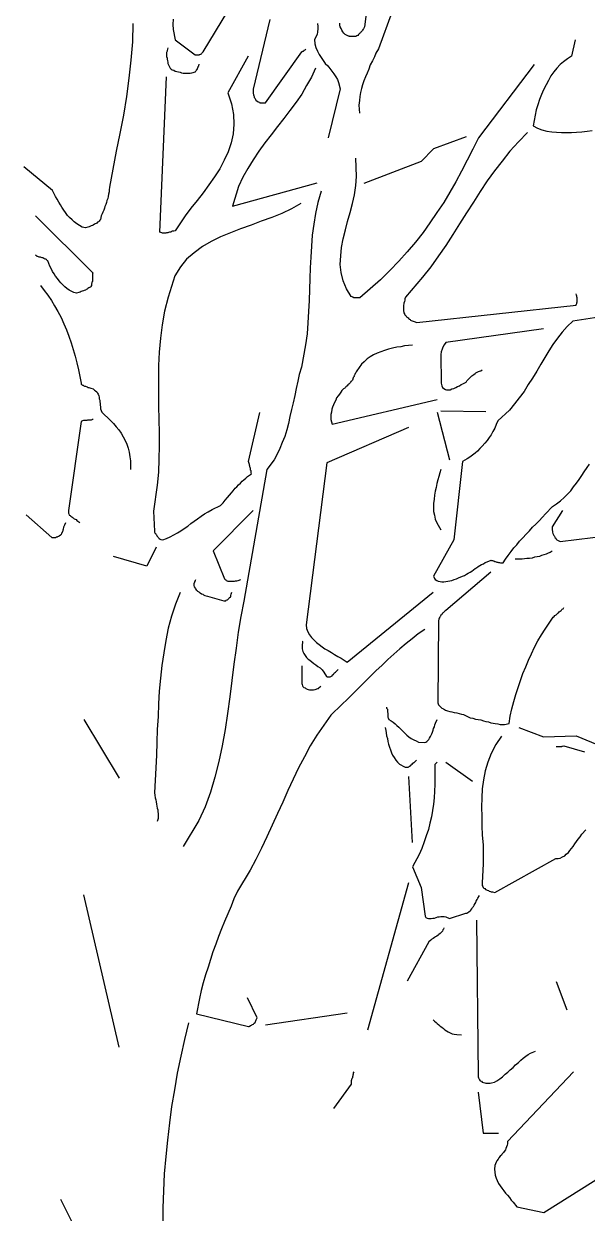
# Model space of a CAD drawing. Header units: metres. Extents: x -3.29 to 3.48, y 0 to 9.4.
# Drawn here: x -0.019 to 1.393, y 3.662 to 6.646 of the extents above; entities that cross this region are included whole.
import ezdxf

# ---------------------------------------------------------------- set-up
doc = ezdxf.new("R2010")
doc.units = ezdxf.units.M
doc.header["$LTSCALE"] = 0.2

msp = doc.modelspace()

# ---------------------------------------------------------------- linework, layer by layer
for p, q in [((0.1316, 4.9006), (0.2198, 4.7538)), ((0.2198, 4.0788), (0.1316, 4.4605)), ((0.0731, 3.6975), (0.1023, 3.6388))]:
    msp.add_line(p, q)
at = {"flags": 128}
for points in [[(0.8832, 7.0179), (0.8354, 6.6384), (0.8344, 6.6364), (0.8334, 6.6353), (0.8324, 6.6333), (0.8314, 6.6323), (0.8303, 6.6303), (0.8293, 6.6282), (0.8283, 6.6272), (0.8263, 6.6252), (0.8253, 6.6231), (0.8232, 6.6221), (0.8212, 6.6201), (0.8202, 6.6191), (0.8181, 6.617), (0.8161, 6.616), (0.813, 6.614), (0.811, 6.614), (0.81, 6.614), (0.809, 6.614), (0.8069, 6.614), (0.8059, 6.614), (0.8049, 6.614), (0.8029, 6.614), (0.8019, 6.614), (0.8008, 6.614), (0.7988, 6.614), (0.7978, 6.614), (0.7968, 6.615), (0.7947, 6.615), (0.7937, 6.616), (0.7917, 6.617), (0.7866, 6.6191), (0.7835, 6.6221), (0.7805, 6.6262), (0.7785, 6.6303), (0.7764, 6.6343), (0.7744, 6.6384), (0.7734, 6.6425), (0.7734, 6.6476)], [(0.3552, 6.6577), (0.3542, 6.6445), (0.3552, 6.6313), (0.3603, 6.6058), (0.4101, 6.5682), (0.4112, 6.5682), (0.4122, 6.5682), (0.4132, 6.5682), (0.4152, 6.5682), (0.4163, 6.5682), (0.4173, 6.5682), (0.4193, 6.5682), (0.4203, 6.5682), (0.4213, 6.5692), (0.4224, 6.5692), (0.4244, 6.5702), (0.4254, 6.5702), (0.4264, 6.5712), (0.4274, 6.5723), (0.4305, 6.5753), (0.4926, 6.6781)], [(0.5974, 6.6567), (0.5556, 6.4817), (0.5556, 6.4797), (0.5556, 6.4776), (0.5556, 6.4756), (0.5556, 6.4736), (0.5556, 6.4715), (0.5567, 6.4695), (0.5567, 6.4675), (0.5577, 6.4654), (0.5587, 6.4634), (0.5587, 6.4614), (0.5597, 6.4593), (0.5607, 6.4583), (0.5617, 6.4563), (0.5628, 6.4542), (0.5658, 6.4522), (0.5668, 6.4512), (0.5678, 6.4502), (0.5689, 6.4502), (0.5709, 6.4492), (0.5719, 6.4492), (0.5729, 6.4481), (0.575, 6.4481), (0.576, 6.4481), (0.577, 6.4481), (0.579, 6.4481), (0.5801, 6.4481), (0.5811, 6.4481), (0.5831, 6.4481), (0.5841, 6.4481), (0.5872, 6.4481), (0.6777, 6.5753), (0.6787, 6.5763), (0.6798, 6.5763), (0.6808, 6.5774), (0.6818, 6.5774), (0.6828, 6.5784), (0.6828, 6.5794), (0.6838, 6.5794), (0.6849, 6.5804), (0.6859, 6.5804), (0.6869, 6.5814), (0.6879, 6.5824)], [(0.9046, 6.6771), (0.87, 6.5835), (0.8639, 6.5723), (0.8598, 6.5631), (0.8548, 6.5529), (0.8497, 6.5428), (0.8456, 6.5326), (0.8415, 6.5224), (0.8375, 6.5133), (0.8334, 6.5031), (0.8303, 6.4929), (0.8273, 6.4838), (0.8253, 6.4736), (0.8232, 6.4634), (0.8222, 6.4532), (0.8212, 6.442), (0.8222, 6.4217)], [(0.2545, 6.6465), (0.2535, 6.6008), (0.2494, 6.555), (0.2443, 6.5092), (0.2382, 6.4634), (0.2311, 6.4166), (0.2219, 6.3708), (0.2128, 6.3261), (0.1955, 6.2365), (0.1945, 6.2294), (0.1945, 6.2243), (0.1934, 6.2182), (0.1924, 6.2131), (0.1914, 6.208), (0.1894, 6.2029), (0.1884, 6.1979), (0.1863, 6.1928), (0.1843, 6.1877), (0.1833, 6.1836), (0.1812, 6.1785), (0.1792, 6.1734), (0.1772, 6.1694), (0.1751, 6.1643), (0.1731, 6.1551), (0.1711, 6.1531), (0.17, 6.1511), (0.168, 6.149), (0.166, 6.148), (0.1639, 6.146), (0.1619, 6.145), (0.1599, 6.1439), (0.1578, 6.1429), (0.1548, 6.1409), (0.1527, 6.1399), (0.1497, 6.1388), (0.1466, 6.1378), (0.1446, 6.1368), (0.1415, 6.1358), (0.1354, 6.1338), (0.1273, 6.1358), (0.1202, 6.1399), (0.1141, 6.1439), (0.107, 6.149), (0.1019, 6.1541), (0.0958, 6.1602), (0.0907, 6.1653), (0.0856, 6.1724), (0.0815, 6.1785), (0.0764, 6.1856), (0.0724, 6.1918), (0.0683, 6.1989), (0.0642, 6.206), (0.0602, 6.2131), (0.053, 6.2274), (-0.0192, 6.2874)], [(0.7174, 6.6465), (0.7184, 6.6394), (0.7184, 6.6333), (0.7174, 6.6262), (0.7164, 6.6191), (0.7093, 6.6069), (0.7103, 6.5957), (0.7133, 6.5865), (0.7174, 6.5774), (0.7215, 6.5692), (0.7266, 6.5611), (0.7317, 6.554), (0.7367, 6.5468), (0.7428, 6.5407), (0.7479, 6.5336), (0.753, 6.5275), (0.7581, 6.5204), (0.7632, 6.5133), (0.7673, 6.5061), (0.7703, 6.499), (0.7744, 6.4827), (0.7439, 6.3596)], [(1.3635, 6.6058), (1.3543, 6.5651), (1.3441, 6.558), (1.334, 6.5509), (1.3258, 6.5438), (1.3177, 6.5346), (1.3095, 6.5255), (1.3024, 6.5153), (1.2963, 6.5041), (1.2902, 6.4929), (1.2841, 6.4807), (1.279, 6.4685), (1.2739, 6.4563), (1.2699, 6.4431), (1.2658, 6.4298), (1.2627, 6.4166), (1.2577, 6.3901), (1.2689, 6.384), (1.28, 6.38), (1.2923, 6.3769), (1.3045, 6.3749), (1.3167, 6.3739), (1.3289, 6.3729), (1.3411, 6.3729), (1.3543, 6.3729), (1.3665, 6.3739), (1.3797, 6.3749), (1.393, 6.3769), (1.4062, 6.3779)], [(0.5434, 6.5651), (0.4926, 6.4726), (0.5017, 6.4451), (0.5068, 6.4186), (0.5078, 6.3942), (0.5058, 6.3698), (0.5007, 6.3474), (0.4936, 6.325), (0.4834, 6.3037), (0.4722, 6.2823), (0.459, 6.262), (0.4447, 6.2416), (0.4305, 6.2223), (0.4152, 6.2029), (0.4, 6.1836), (0.3857, 6.1643), (0.3603, 6.1266), (0.3572, 6.1256), (0.3552, 6.1256), (0.3532, 6.1256), (0.3511, 6.1246), (0.3491, 6.1236), (0.3461, 6.1236), (0.344, 6.1226), (0.342, 6.1215), (0.3389, 6.1215), (0.3369, 6.1205), (0.3338, 6.1205), (0.3318, 6.1205), (0.3288, 6.1205), (0.3267, 6.1215), (0.3216, 6.1236), (0.3389, 6.5133)], [(0.342, 6.5855), (0.341, 6.5824), (0.3399, 6.5794), (0.3399, 6.5774), (0.3389, 6.5743), (0.3389, 6.5702), (0.3389, 6.5672), (0.3389, 6.5641), (0.3399, 6.5601), (0.3399, 6.557), (0.341, 6.5529), (0.342, 6.5499), (0.342, 6.5468), (0.344, 6.5428), (0.345, 6.5397), (0.3481, 6.5346), (0.3501, 6.5326), (0.3532, 6.5306), (0.3572, 6.5295), (0.3603, 6.5275), (0.3644, 6.5265), (0.3684, 6.5255), (0.3725, 6.5244), (0.3766, 6.5234), (0.3806, 6.5224), (0.3847, 6.5224), (0.3898, 6.5224), (0.3939, 6.5224), (0.3979, 6.5224), (0.402, 6.5234), (0.4112, 6.5255), (0.4112, 6.5265), (0.4122, 6.5275), (0.4132, 6.5285), (0.4142, 6.5295), (0.4142, 6.5306), (0.4152, 6.5316), (0.4163, 6.5336), (0.4163, 6.5346), (0.4173, 6.5356), (0.4183, 6.5377), (0.4183, 6.5387), (0.4193, 6.5407), (0.4203, 6.5448)], [(1.2607, 6.5438), (1.1213, 6.3596), (1.1071, 6.3311), (1.0928, 6.3037), (1.0786, 6.2762), (1.0643, 6.2497), (1.0491, 6.2233), (1.0338, 6.1979), (1.0165, 6.1724), (0.9992, 6.147), (0.9819, 6.1226), (0.9626, 6.0981), (0.9423, 6.0737), (0.9209, 6.0503), (0.8985, 6.0269), (0.8751, 6.0035), (0.8232, 5.9588), (0.8212, 5.9588), (0.8202, 5.9588), (0.8192, 5.9588), (0.8171, 5.9588), (0.8161, 5.9588), (0.8151, 5.9588), (0.813, 5.9588), (0.812, 5.9588), (0.811, 5.9588), (0.809, 5.9588), (0.808, 5.9588), (0.8069, 5.9598), (0.8049, 5.9598), (0.8039, 5.9608), (0.8019, 5.9618), (0.7896, 5.9811), (0.7815, 6.0015), (0.7764, 6.0218), (0.7744, 6.0422), (0.7754, 6.0636), (0.7774, 6.0849), (0.7815, 6.1063), (0.7876, 6.1287), (0.7927, 6.15), (0.7988, 6.1724), (0.8049, 6.1948), (0.81, 6.2172), (0.813, 6.2406), (0.8151, 6.263), (0.813, 6.3088)], [(0.7123, 6.5346), (0.7021, 6.5122), (0.6899, 6.4909), (0.6777, 6.4695), (0.6635, 6.4492), (0.6482, 6.4288), (0.633, 6.4085), (0.6167, 6.3881), (0.6014, 6.3678), (0.5851, 6.3474), (0.5699, 6.3261), (0.5556, 6.3047), (0.5424, 6.2833), (0.5302, 6.2609), (0.519, 6.2375), (0.5038, 6.1887), (0.7164, 6.2467)], [(1.0898, 6.3627), (1.0084, 6.3322), (0.9769, 6.3006), (0.8334, 6.2457)], [(1.2434, 6.3729), (1.221, 6.3495), (1.1997, 6.3261), (1.1803, 6.3016), (1.161, 6.2772), (1.1427, 6.2518), (1.1254, 6.2253), (1.1081, 6.1989), (1.0908, 6.1714), (1.0735, 6.1439), (1.0562, 6.1175), (1.0389, 6.09), (1.0206, 6.0636), (1.0013, 6.0361), (0.9809, 6.0107), (0.9382, 5.9598), (0.9362, 5.9557), (0.9362, 5.9527), (0.9351, 5.9496), (0.9341, 5.9455), (0.9341, 5.9435), (0.9331, 5.9404), (0.9331, 5.9374), (0.9331, 5.9354), (0.9331, 5.9323), (0.9331, 5.9303), (0.9331, 5.9272), (0.9331, 5.9252), (0.9341, 5.9232), (0.9341, 5.9211), (0.9362, 5.917), (0.9372, 5.915), (0.9392, 5.913), (0.9402, 5.912), (0.9412, 5.9099), (0.9433, 5.9089), (0.9443, 5.9079), (0.9463, 5.9059), (0.9473, 5.9048), (0.9494, 5.9038), (0.9504, 5.9028), (0.9524, 5.9018), (0.9545, 5.9008), (0.9575, 5.8998), (0.9596, 5.8987), (0.9667, 5.8967), (1.3655, 5.9404), (1.3655, 5.9415), (1.3665, 5.9425), (1.3675, 5.9445), (1.3675, 5.9466), (1.3686, 5.9476), (1.3686, 5.9496), (1.3686, 5.9516), (1.3686, 5.9537), (1.3686, 5.9557), (1.3686, 5.9577), (1.3686, 5.9588), (1.3675, 5.9608), (1.3675, 5.9628), (1.3665, 5.9649), (1.3655, 5.9689)], [(0.7266, 6.2263), (0.7184, 6.1979), (0.7123, 6.1704), (0.7083, 6.1429), (0.7042, 6.1154), (0.7021, 6.088), (0.7001, 6.0605), (0.6991, 6.0341), (0.6981, 6.0066), (0.6971, 5.9791), (0.696, 5.9516), (0.695, 5.9242), (0.693, 5.8957), (0.691, 5.8682), (0.6869, 5.8407), (0.6767, 5.7848), (0.6716, 5.7665), (0.6676, 5.7492), (0.6635, 5.7309), (0.6604, 5.7136), (0.6564, 5.6953), (0.6523, 5.678), (0.6482, 5.6607), (0.6442, 5.6434), (0.6401, 5.6271), (0.635, 5.6108), (0.6289, 5.5955), (0.6228, 5.5803), (0.6157, 5.566), (0.6085, 5.5518), (0.5902, 5.5274), (0.5322, 5.1977), (0.5251, 5.1591), (0.518, 5.1194), (0.5129, 5.0797), (0.5078, 5.039), (0.5027, 4.9983), (0.4976, 4.9576), (0.4915, 4.9159), (0.4854, 4.8752), (0.4783, 4.8345), (0.4702, 4.7948), (0.46, 4.7562), (0.4488, 4.7185), (0.4356, 4.6819), (0.4193, 4.6473), (0.3806, 4.5822)], [(0.6757, 6.1948), (0.6523, 6.1816), (0.6279, 6.1704), (0.6024, 6.1602), (0.576, 6.1511), (0.5506, 6.1409), (0.5241, 6.1317), (0.4987, 6.1215), (0.4742, 6.1114), (0.4508, 6.1002), (0.4285, 6.087), (0.4081, 6.0717), (0.3888, 6.0554), (0.3735, 6.0361), (0.3593, 6.0137), (0.343, 5.9598), (0.3338, 5.9252), (0.3277, 5.8906), (0.3237, 5.857), (0.3206, 5.8224), (0.3186, 5.7889), (0.3186, 5.7543), (0.3186, 5.7207), (0.3186, 5.6871), (0.3196, 5.6535), (0.3206, 5.62), (0.3206, 5.5874), (0.3196, 5.5538), (0.3186, 5.5213), (0.3155, 5.4887), (0.3064, 5.4236), (0.3084, 5.3727), (0.3084, 5.3707), (0.3094, 5.3697), (0.3104, 5.3676), (0.3115, 5.3666), (0.3125, 5.3646), (0.3135, 5.3636), (0.3145, 5.3615), (0.3155, 5.3605), (0.3165, 5.3585), (0.3176, 5.3575), (0.3186, 5.3564), (0.3206, 5.3544), (0.3227, 5.3534), (0.3247, 5.3524), (0.3298, 5.3514), (0.3389, 5.3544), (0.3481, 5.3585), (0.3572, 5.3636), (0.3664, 5.3687), (0.3745, 5.3737), (0.3827, 5.3799), (0.3918, 5.386), (0.4, 5.3921), (0.4081, 5.3982), (0.4163, 5.4043), (0.4254, 5.4104), (0.4335, 5.4165), (0.4427, 5.4216), (0.4529, 5.4277), (0.4742, 5.4378), (0.4804, 5.4439), (0.4854, 5.4511), (0.4915, 5.4572), (0.4966, 5.4633), (0.5017, 5.4694), (0.5058, 5.4745), (0.5109, 5.4806), (0.5149, 5.4846), (0.519, 5.4897), (0.5241, 5.4938), (0.5282, 5.4989), (0.5322, 5.5019), (0.5373, 5.506), (0.5414, 5.5101), (0.5516, 5.5172), (0.5506, 5.5182), (0.5506, 5.5192), (0.5506, 5.5213), (0.5506, 5.5233), (0.5506, 5.5243), (0.5495, 5.5264), (0.5495, 5.5284), (0.5495, 5.5304), (0.5485, 5.5325), (0.5475, 5.5345), (0.5475, 5.5365), (0.5465, 5.5386), (0.5465, 5.5406), (0.5455, 5.5426), (0.5444, 5.5477), (0.5729, 5.6708)], [(0.0103, 6.1643), (0.1538, 6.0208), (0.1527, 6.0188), (0.1527, 6.0178), (0.1527, 6.0157), (0.1527, 6.0137), (0.1527, 6.0117), (0.1527, 6.0107), (0.1527, 6.0086), (0.1527, 6.0066), (0.1527, 6.0035), (0.1527, 6.0015), (0.1527, 5.9995), (0.1517, 5.9974), (0.1517, 5.9954), (0.1507, 5.9934), (0.1507, 5.9893), (0.1487, 5.9873), (0.1477, 5.9852), (0.1456, 5.9842), (0.1436, 5.9832), (0.1415, 5.9822), (0.1395, 5.9801), (0.1375, 5.9791), (0.1354, 5.9781), (0.1324, 5.9771), (0.1304, 5.9761), (0.1273, 5.975), (0.1243, 5.974), (0.1222, 5.973), (0.1192, 5.972), (0.1131, 5.97), (0.1059, 5.972), (0.1009, 5.974), (0.0947, 5.9781), (0.0886, 5.9822), (0.0836, 5.9862), (0.0785, 5.9913), (0.0734, 5.9964), (0.0693, 6.0015), (0.0652, 6.0066), (0.0602, 6.0127), (0.0571, 6.0188), (0.053, 6.0249), (0.049, 6.032), (0.0459, 6.0381), (0.0408, 6.0513), (0.0398, 6.0524), (0.0388, 6.0534), (0.0378, 6.0544), (0.0357, 6.0554), (0.0347, 6.0554), (0.0327, 6.0564), (0.0307, 6.0575), (0.0286, 6.0585), (0.0266, 6.0585), (0.0245, 6.0595), (0.0225, 6.0605), (0.0195, 6.0605), (0.0174, 6.0615), (0.0144, 6.0625), (0.0103, 6.0656)], [(0.0225, 5.9893), (0.0317, 5.9771), (0.0408, 5.9649), (0.05, 5.9516), (0.0581, 5.9384), (0.0663, 5.9242), (0.0744, 5.9089), (0.0815, 5.8936), (0.0876, 5.8784), (0.0937, 5.8621), (0.0998, 5.8458), (0.1049, 5.8285), (0.11, 5.8123), (0.1141, 5.795), (0.1181, 5.7777), (0.1243, 5.7441), (0.1243, 5.7421), (0.1253, 5.741), (0.1273, 5.74), (0.1283, 5.739), (0.1293, 5.739), (0.1314, 5.738), (0.1334, 5.737), (0.1354, 5.737), (0.1375, 5.7359), (0.1395, 5.7349), (0.1415, 5.7339), (0.1436, 5.7339), (0.1466, 5.7329), (0.1487, 5.7319), (0.1548, 5.7298), (0.1578, 5.7268), (0.1609, 5.7248), (0.1639, 5.7227), (0.166, 5.7197), (0.167, 5.7166), (0.169, 5.7125), (0.17, 5.7095), (0.17, 5.7054), (0.1711, 5.7014), (0.1711, 5.6973), (0.1721, 5.6932), (0.1721, 5.6891), (0.1731, 5.6851), (0.1731, 5.68), (0.1761, 5.6718), (0.1833, 5.6647), (0.1914, 5.6576), (0.1985, 5.6505), (0.2056, 5.6434), (0.2128, 5.6352), (0.2189, 5.6271), (0.225, 5.6189), (0.2301, 5.6098), (0.2352, 5.6006), (0.2392, 5.5915), (0.2423, 5.5813), (0.2453, 5.5711), (0.2463, 5.5599), (0.2484, 5.5498), (0.2484, 5.5274)], [(1.5425, 5.9282), (1.3574, 5.8998), (1.3431, 5.8865), (1.3309, 5.8723), (1.3187, 5.857), (1.3075, 5.8418), (1.2973, 5.8255), (1.2872, 5.8092), (1.277, 5.7919), (1.2668, 5.7746), (1.2566, 5.7573), (1.2455, 5.741), (1.2353, 5.7237), (1.2231, 5.7075), (1.2109, 5.6922), (1.1986, 5.6769), (1.1691, 5.6495), (1.1651, 5.6403), (1.162, 5.6312), (1.1569, 5.623), (1.1529, 5.6149), (1.1478, 5.6078), (1.1427, 5.6006), (1.1366, 5.5935), (1.1305, 5.5864), (1.1244, 5.5803), (1.1183, 5.5742), (1.1122, 5.5691), (1.1061, 5.564), (1.0989, 5.5589), (1.0928, 5.5548), (1.0806, 5.5477), (1.0593, 5.3514), (1.0084, 5.2598), (1.0104, 5.2547), (1.0125, 5.2517), (1.0165, 5.2496), (1.0196, 5.2476), (1.0247, 5.2466), (1.0287, 5.2456), (1.0338, 5.2456), (1.0389, 5.2466), (1.044, 5.2476), (1.0491, 5.2486), (1.0542, 5.2496), (1.0603, 5.2517), (1.0654, 5.2537), (1.0705, 5.2557), (1.0806, 5.2598), (1.0857, 5.2618), (1.0908, 5.2649), (1.0949, 5.2679), (1.1, 5.27), (1.104, 5.273), (1.1081, 5.2761), (1.1122, 5.2791), (1.1162, 5.2812), (1.1203, 5.2842), (1.1244, 5.2873), (1.1284, 5.2893), (1.1335, 5.2913), (1.1376, 5.2944), (1.1427, 5.2964), (1.1529, 5.3005), (1.1539, 5.2995), (1.1549, 5.2995), (1.1559, 5.2995), (1.158, 5.2985), (1.159, 5.2985), (1.161, 5.2974), (1.163, 5.2974), (1.1651, 5.2964), (1.1671, 5.2954), (1.1691, 5.2954), (1.1712, 5.2944), (1.1732, 5.2944), (1.1763, 5.2934), (1.1783, 5.2934), (1.1824, 5.2934), (1.1885, 5.3025), (1.1956, 5.3117), (1.2027, 5.3219), (1.2098, 5.331), (1.217, 5.3392), (1.2241, 5.3483), (1.2322, 5.3564), (1.2404, 5.3656), (1.2485, 5.3737), (1.2566, 5.3829), (1.2648, 5.391), (1.2729, 5.3992), (1.2811, 5.4083), (1.2892, 5.4165), (1.3065, 5.4348), (1.3167, 5.4419), (1.3268, 5.449), (1.336, 5.4572), (1.3441, 5.4663), (1.3523, 5.4745), (1.3594, 5.4846), (1.3665, 5.4938), (1.3736, 5.503), (1.3797, 5.5131), (1.3859, 5.5223), (1.393, 5.5325), (1.3991, 5.5416)], [(1.2841, 5.8804), (1.0389, 5.8468), (1.0348, 5.8407), (1.0318, 5.8346), (1.0298, 5.8296), (1.0277, 5.8234), (1.0267, 5.8163), (1.0267, 5.8102), (1.0267, 5.8031), (1.0267, 5.797), (1.0267, 5.7899), (1.0267, 5.7838), (1.0277, 5.7766), (1.0277, 5.7695), (1.0277, 5.7634), (1.0277, 5.7563), (1.0277, 5.7441), (1.0287, 5.738), (1.0308, 5.7339), (1.0338, 5.7309), (1.0379, 5.7288), (1.0409, 5.7278), (1.045, 5.7278), (1.0501, 5.7278), (1.0542, 5.7298), (1.0593, 5.7309), (1.0643, 5.7339), (1.0684, 5.7359), (1.0735, 5.738), (1.0776, 5.741), (1.0816, 5.7431), (1.0898, 5.7471), (1.0918, 5.7502), (1.0949, 5.7532), (1.0979, 5.7563), (1.101, 5.7593), (1.104, 5.7624), (1.1071, 5.7644), (1.1091, 5.7665), (1.1122, 5.7685), (1.1142, 5.7705), (1.1173, 5.7716), (1.1193, 5.7726), (1.1213, 5.7736), (1.1234, 5.7746), (1.1264, 5.7756), (1.1305, 5.7777)], [(0.9555, 5.8397), (0.9453, 5.8387), (0.9351, 5.8377), (0.926, 5.8357), (0.9158, 5.8346), (0.9056, 5.8326), (0.8955, 5.8296), (0.8853, 5.8265), (0.8761, 5.8234), (0.867, 5.8194), (0.8578, 5.8153), (0.8497, 5.8102), (0.8415, 5.8051), (0.8344, 5.798), (0.8273, 5.7919), (0.8161, 5.7756), (0.8141, 5.7726), (0.813, 5.7705), (0.812, 5.7685), (0.811, 5.7665), (0.81, 5.7644), (0.809, 5.7634), (0.809, 5.7614), (0.808, 5.7604), (0.8069, 5.7583), (0.8069, 5.7573), (0.8059, 5.7563), (0.8059, 5.7553), (0.8059, 5.7543), (0.8049, 5.7522), (0.8039, 5.7512), (0.8029, 5.7492), (0.8008, 5.7482), (0.7998, 5.7461), (0.7988, 5.7451), (0.7968, 5.7431), (0.7958, 5.7421), (0.7937, 5.74), (0.7927, 5.738), (0.7907, 5.737), (0.7886, 5.7349), (0.7876, 5.7339), (0.7856, 5.7319), (0.7825, 5.7298), (0.7785, 5.7258), (0.7754, 5.7217), (0.7724, 5.7166), (0.7693, 5.7125), (0.7652, 5.7075), (0.7632, 5.7014), (0.7601, 5.6963), (0.7571, 5.6902), (0.7551, 5.6841), (0.753, 5.679), (0.752, 5.6718), (0.751, 5.6657), (0.751, 5.6596), (0.751, 5.6535), (0.754, 5.6413), (1.0175, 5.7034)], [(1.0175, 5.6718), (1.0481, 5.5518)], [(1.0267, 5.6749), (1.1396, 5.6729)], [(0.1548, 5.6546), (0.1527, 5.6535), (0.1517, 5.6525), (0.1497, 5.6515), (0.1487, 5.6515), (0.1466, 5.6515), (0.1446, 5.6515), (0.1426, 5.6515), (0.1405, 5.6515), (0.1385, 5.6505), (0.1365, 5.6505), (0.1344, 5.6505), (0.1324, 5.6505), (0.1304, 5.6505), (0.1283, 5.6495), (0.1243, 5.6484), (0.0927, 5.4246), (0.0927, 5.4216), (0.0927, 5.4185), (0.0937, 5.4165), (0.0947, 5.4134), (0.0968, 5.4124), (0.0988, 5.4104), (0.1009, 5.4094), (0.1029, 5.4073), (0.1049, 5.4063), (0.107, 5.4043), (0.11, 5.4033), (0.112, 5.4022), (0.1141, 5.4002), (0.1161, 5.3982), (0.1212, 5.3951)], [(0.9453, 5.6332), (0.7408, 5.5447), (0.6889, 5.1377), (0.6899, 5.1285), (0.693, 5.1204), (0.6971, 5.1133), (0.7021, 5.1062), (0.7083, 5.1001), (0.7144, 5.094), (0.7215, 5.0889), (0.7286, 5.0828), (0.7357, 5.0777), (0.7439, 5.0736), (0.752, 5.0685), (0.7601, 5.0634), (0.7683, 5.0583), (0.7764, 5.0543), (0.7917, 5.0441), (1.0074, 5.2201)], [(1.0267, 5.5274), (1.0237, 5.5192), (1.0216, 5.5101), (1.0186, 5.5019), (1.0165, 5.4928), (1.0145, 5.4826), (1.0125, 5.4735), (1.0104, 5.4633), (1.0094, 5.4531), (1.0084, 5.4429), (1.0084, 5.4328), (1.0084, 5.4226), (1.0104, 5.4134), (1.0125, 5.4033), (1.0165, 5.3941), (1.0267, 5.3768)], [(-0.0131, 5.4144), (0.051, 5.3575), (0.052, 5.3575), (0.053, 5.3575), (0.0541, 5.3575), (0.0561, 5.3575), (0.0571, 5.3575), (0.0581, 5.3575), (0.0602, 5.3575), (0.0612, 5.3575), (0.0622, 5.3585), (0.0642, 5.3585), (0.0652, 5.3585), (0.0663, 5.3595), (0.0683, 5.3605), (0.0693, 5.3615), (0.0724, 5.3636), (0.0734, 5.3636), (0.0744, 5.3646), (0.0754, 5.3656), (0.0764, 5.3676), (0.0764, 5.3687), (0.0775, 5.3707), (0.0785, 5.3727), (0.0795, 5.3748), (0.0795, 5.3768), (0.0805, 5.3788), (0.0815, 5.3819), (0.0815, 5.3839), (0.0825, 5.387), (0.0836, 5.389), (0.0866, 5.3951)], [(0.5556, 5.4246), (0.4559, 5.3239), (0.4844, 5.2537), (0.4854, 5.2517), (0.4875, 5.2506), (0.4885, 5.2496), (0.4905, 5.2486), (0.4926, 5.2476), (0.4956, 5.2476), (0.4976, 5.2476), (0.5007, 5.2476), (0.5027, 5.2476), (0.5058, 5.2476), (0.5088, 5.2476), (0.5119, 5.2486), (0.5149, 5.2486), (0.518, 5.2496), (0.5251, 5.2517)], [(1.3319, 5.4246), (1.3055, 5.3839), (1.3055, 5.3809), (1.3055, 5.3788), (1.3055, 5.3758), (1.3065, 5.3737), (1.3065, 5.3707), (1.3075, 5.3676), (1.3085, 5.3656), (1.3095, 5.3626), (1.3116, 5.3605), (1.3126, 5.3575), (1.3146, 5.3554), (1.3157, 5.3534), (1.3177, 5.3514), (1.3207, 5.3493), (1.3258, 5.3473), (1.4896, 5.3676)], [(0.3125, 5.333), (0.2891, 5.2852), (0.2056, 5.3096)], [(1.3055, 5.3229), (1.3004, 5.3198), (1.2953, 5.3178), (1.2902, 5.3158), (1.2851, 5.3137), (1.279, 5.3117), (1.2739, 5.3096), (1.2678, 5.3086), (1.2617, 5.3076), (1.2556, 5.3056), (1.2485, 5.3046), (1.2424, 5.3046), (1.2363, 5.3035), (1.2302, 5.3025), (1.2241, 5.3025), (1.2129, 5.3025)], [(1.1518, 5.27), (1.0389, 5.1743), (1.0369, 5.1723), (1.0359, 5.1713), (1.0348, 5.1703), (1.0328, 5.1692), (1.0318, 5.1682), (1.0308, 5.1662), (1.0298, 5.1652), (1.0277, 5.1642), (1.0267, 5.1621), (1.0257, 5.1601), (1.0247, 5.1591), (1.0237, 5.157), (1.0226, 5.155), (1.0216, 5.1519), (1.0206, 5.1479), (1.0186, 4.9424), (1.0206, 4.9373), (1.0247, 4.9332), (1.0287, 4.9291), (1.0328, 4.9271), (1.0379, 4.924), (1.043, 4.922), (1.0491, 4.921), (1.0542, 4.92), (1.0603, 4.9179), (1.0664, 4.9169), (1.0725, 4.9159), (1.0786, 4.9139), (1.0837, 4.9129), (1.0898, 4.9098), (1.1, 4.9047), (1.1071, 4.9037), (1.1132, 4.9017), (1.1203, 4.9006), (1.1264, 4.8996), (1.1335, 4.8976), (1.1396, 4.8956), (1.1457, 4.8945), (1.1518, 4.8925), (1.158, 4.8915), (1.163, 4.8905), (1.1691, 4.8895), (1.1752, 4.8884), (1.1803, 4.8884), (1.1864, 4.8884), (1.1976, 4.8905), (1.2007, 4.9088), (1.2048, 4.9271), (1.2098, 4.9454), (1.2149, 4.9637), (1.22, 4.981), (1.2261, 4.9983), (1.2322, 5.0156), (1.2393, 5.0329), (1.2465, 5.0492), (1.2536, 5.0655), (1.2617, 5.0817), (1.2699, 5.098), (1.279, 5.1133), (1.2882, 5.1275), (1.3085, 5.157), (1.3106, 5.1591), (1.3126, 5.1611), (1.3157, 5.1631), (1.3177, 5.1652), (1.3197, 5.1672), (1.3218, 5.1682), (1.3228, 5.1703), (1.3248, 5.1713), (1.3258, 5.1723), (1.3279, 5.1743), (1.3289, 5.1753), (1.3299, 5.1764), (1.3309, 5.1774), (1.3329, 5.1784), (1.335, 5.1815)], [(0.4112, 5.2506), (0.4101, 5.2496), (0.4101, 5.2486), (0.4101, 5.2476), (0.4091, 5.2466), (0.4091, 5.2456), (0.4091, 5.2445), (0.4081, 5.2435), (0.4081, 5.2425), (0.4071, 5.2415), (0.4071, 5.2405), (0.4071, 5.2394), (0.4071, 5.2364), (0.4081, 5.2333), (0.4101, 5.2303), (0.4112, 5.2283), (0.4132, 5.2262), (0.4152, 5.2242), (0.4163, 5.2222), (0.4193, 5.2211), (0.4213, 5.2191), (0.4234, 5.2181), (0.4264, 5.216), (0.4295, 5.215), (0.4315, 5.213), (0.4346, 5.212), (0.4417, 5.2099), (0.4824, 5.1987), (0.4834, 5.1987), (0.4854, 5.1987), (0.4875, 5.1987), (0.4885, 5.1998), (0.4905, 5.2008), (0.4915, 5.2008), (0.4936, 5.2028), (0.4946, 5.2038), (0.4956, 5.2049), (0.4966, 5.2069), (0.4987, 5.2079), (0.4997, 5.2099), (0.4997, 5.212), (0.5007, 5.215), (0.5027, 5.2201)], [(0.3725, 5.2191), (0.3613, 5.1896), (0.3511, 5.1601), (0.343, 5.1296), (0.3369, 5.099), (0.3318, 5.0675), (0.3267, 5.036), (0.3237, 5.0044), (0.3206, 4.9719), (0.3186, 4.9403), (0.3176, 4.9078), (0.3155, 4.8752), (0.3145, 4.8437), (0.3135, 4.8111), (0.3115, 4.7796), (0.3084, 4.7165), (0.3094, 4.7104), (0.3104, 4.7043), (0.3115, 4.6992), (0.3125, 4.6941), (0.3135, 4.688), (0.3145, 4.6829), (0.3155, 4.6778), (0.3165, 4.6738), (0.3165, 4.6687), (0.3176, 4.6646), (0.3176, 4.6605), (0.3176, 4.6565), (0.3176, 4.6524), (0.3165, 4.6493), (0.3155, 4.6443)], [(0.986, 5.1265), (0.9697, 5.1153), (0.9545, 5.1031), (0.9392, 5.0909), (0.9239, 5.0777), (0.9087, 5.0645), (0.8934, 5.0512), (0.8792, 5.037), (0.8639, 5.0227), (0.8497, 5.0085), (0.8354, 4.9942), (0.8212, 4.98), (0.8069, 4.9658), (0.7927, 4.9515), (0.7785, 4.9383), (0.751, 4.9118), (0.7327, 4.8864), (0.7154, 4.861), (0.6991, 4.8345), (0.6849, 4.807), (0.6696, 4.7796), (0.6564, 4.7511), (0.6431, 4.7226), (0.6299, 4.6931), (0.6167, 4.6646), (0.6035, 4.6351), (0.5902, 4.6066), (0.577, 4.5781), (0.5628, 4.5496), (0.5485, 4.5222), (0.517, 4.4703), (0.5078, 4.4509), (0.5007, 4.4326), (0.4926, 4.4133), (0.4844, 4.394), (0.4763, 4.3757), (0.4692, 4.3563), (0.462, 4.337), (0.4549, 4.3177), (0.4488, 4.2983), (0.4427, 4.279), (0.4366, 4.2597), (0.4305, 4.2403), (0.4254, 4.221), (0.4213, 4.2007), (0.4142, 4.162), (0.5444, 4.1305), (0.5455, 4.1305), (0.5465, 4.1315), (0.5485, 4.1315), (0.5495, 4.1325), (0.5516, 4.1335), (0.5526, 4.1345), (0.5546, 4.1355), (0.5567, 4.1366), (0.5577, 4.1376), (0.5587, 4.1386), (0.5607, 4.1406), (0.5617, 4.1427), (0.5628, 4.1447), (0.5638, 4.1467), (0.5658, 4.1518), (0.5414, 4.2027)], [(0.6808, 5.097), (0.6798, 5.096), (0.6798, 5.095), (0.6798, 5.094), (0.6798, 5.0929), (0.6798, 5.0919), (0.6798, 5.0909), (0.6787, 5.0899), (0.6787, 5.0889), (0.6787, 5.0879), (0.6787, 5.0868), (0.6787, 5.0858), (0.6787, 5.0777), (0.6808, 5.0716), (0.6828, 5.0665), (0.6859, 5.0614), (0.6899, 5.0563), (0.694, 5.0522), (0.6981, 5.0492), (0.7032, 5.0451), (0.7083, 5.041), (0.7133, 5.038), (0.7184, 5.0339), (0.7235, 5.0299), (0.7286, 5.0248), (0.7327, 5.0197), (0.7398, 5.0085), (0.7418, 5.0075), (0.7439, 5.0075), (0.7459, 5.0075), (0.7469, 5.0075), (0.7489, 5.0075), (0.751, 5.0085), (0.752, 5.0095), (0.754, 5.0105), (0.7551, 5.0126), (0.7571, 5.0136), (0.7581, 5.0156), (0.7601, 5.0176), (0.7622, 5.0197), (0.7642, 5.0207), (0.7693, 5.0258)], [(0.6777, 5.0349), (0.6777, 4.9942), (0.6777, 4.9912), (0.6787, 4.9881), (0.6798, 4.9851), (0.6808, 4.9831), (0.6828, 4.981), (0.6859, 4.98), (0.6879, 4.978), (0.691, 4.977), (0.694, 4.9759), (0.6971, 4.9749), (0.7011, 4.9749), (0.7042, 4.9749), (0.7072, 4.9749), (0.7113, 4.9759), (0.7184, 4.978), (0.7194, 4.978), (0.7194, 4.979), (0.7205, 4.979), (0.7205, 4.98), (0.7215, 4.981), (0.7225, 4.981), (0.7225, 4.982), (0.7235, 4.982), (0.7235, 4.9831), (0.7245, 4.9831), (0.7255, 4.9841)], [(0.8904, 4.9312), (0.8904, 4.9291), (0.8914, 4.9281), (0.8924, 4.9261), (0.8924, 4.9251), (0.8924, 4.923), (0.8924, 4.921), (0.8924, 4.919), (0.8934, 4.9169), (0.8934, 4.9149), (0.8934, 4.9129), (0.8934, 4.9108), (0.8934, 4.9088), (0.8934, 4.9068), (0.8944, 4.9047), (0.8965, 4.9006), (0.9016, 4.8976), (0.9066, 4.8935), (0.9117, 4.8895), (0.9158, 4.8854), (0.9209, 4.8813), (0.926, 4.8762), (0.9311, 4.8711), (0.9362, 4.8661), (0.9412, 4.861), (0.9463, 4.8569), (0.9524, 4.8528), (0.9585, 4.8498), (0.9646, 4.8467), (0.9707, 4.8437), (0.986, 4.8427), (0.9891, 4.8437), (0.9911, 4.8457), (0.9941, 4.8477), (0.9962, 4.8508), (0.9982, 4.8538), (1.0003, 4.8579), (1.0023, 4.861), (1.0043, 4.865), (1.0053, 4.8691), (1.0074, 4.8742), (1.0084, 4.8783), (1.0104, 4.8823), (1.0114, 4.8874), (1.0135, 4.8915), (1.0175, 4.9006)], [(0.8873, 4.8803), (0.8883, 4.8732), (0.8894, 4.8671), (0.8904, 4.8599), (0.8924, 4.8528), (0.8934, 4.8457), (0.8955, 4.8386), (0.8975, 4.8315), (0.9005, 4.8243), (0.9026, 4.8172), (0.9056, 4.8111), (0.9097, 4.805), (0.9138, 4.7989), (0.9178, 4.7938), (0.9229, 4.7887), (0.9351, 4.7816), (0.9372, 4.7806), (0.9392, 4.7806), (0.9412, 4.7806), (0.9423, 4.7806), (0.9443, 4.7806), (0.9463, 4.7816), (0.9473, 4.7826), (0.9494, 4.7836), (0.9504, 4.7857), (0.9524, 4.7867), (0.9545, 4.7887), (0.9565, 4.7908), (0.9585, 4.7928), (0.9606, 4.7938), (0.9657, 4.7989)], [(1.222, 4.8803), (1.2841, 4.8569), (1.3655, 4.8599), (1.5822, 4.7704), (1.6229, 4.7847)], [(1.1783, 4.8589), (1.1641, 4.8376), (1.1529, 4.8152), (1.1447, 4.7938), (1.1376, 4.7714), (1.1335, 4.7491), (1.1305, 4.7267), (1.1295, 4.7043), (1.1284, 4.6809), (1.1295, 4.6575), (1.1295, 4.6341), (1.1305, 4.6107), (1.1325, 4.5863), (1.1325, 4.5629), (1.1325, 4.5384), (1.1305, 4.4906), (1.1305, 4.4866), (1.1305, 4.4845), (1.1315, 4.4815), (1.1325, 4.4794), (1.1346, 4.4774), (1.1366, 4.4764), (1.1386, 4.4743), (1.1407, 4.4733), (1.1427, 4.4723), (1.1457, 4.4713), (1.1478, 4.4703), (1.1508, 4.4693), (1.1529, 4.4682), (1.1559, 4.4682), (1.162, 4.4662), (1.3146, 4.5517), (1.3207, 4.5517), (1.3258, 4.5527), (1.3319, 4.5557), (1.337, 4.5588), (1.3411, 4.5629), (1.3462, 4.5669), (1.3502, 4.572), (1.3543, 4.5771), (1.3584, 4.5822), (1.3625, 4.5883), (1.3665, 4.5944), (1.3706, 4.6005), (1.3757, 4.6066), (1.3797, 4.6127), (1.3899, 4.6239)], [(1.3157, 4.8325), (1.3167, 4.8325), (1.3177, 4.8325), (1.3187, 4.8325), (1.3197, 4.8325), (1.3207, 4.8325), (1.3228, 4.8325), (1.3238, 4.8325), (1.3248, 4.8325), (1.3258, 4.8325), (1.3268, 4.8325), (1.3289, 4.8325), (1.3299, 4.8325), (1.3309, 4.8335), (1.3319, 4.8335), (1.335, 4.8345), (1.3869, 4.8193)], [(1.0175, 4.7938), (1.0165, 4.7928), (1.0155, 4.7918), (1.0145, 4.7908), (1.0135, 4.7897), (1.0125, 4.7887), (1.0114, 4.7877), (1.0114, 4.7704), (1.0114, 4.7541), (1.0114, 4.7379), (1.0104, 4.7206), (1.0094, 4.7043), (1.0084, 4.688), (1.0053, 4.6727), (1.0033, 4.6565), (0.9992, 4.6402), (0.9952, 4.6249), (0.9901, 4.6086), (0.985, 4.5934), (0.9789, 4.5771), (0.9718, 4.5618), (0.9555, 4.5313), (0.9769, 4.4794), (0.987, 4.4072), (0.9891, 4.4041), (0.9921, 4.4021), (0.9952, 4.4011), (0.9992, 4.4011), (1.0023, 4.4011), (1.0064, 4.4021), (1.0104, 4.4021), (1.0145, 4.4041), (1.0186, 4.4052), (1.0226, 4.4052), (1.0267, 4.4062), (1.0308, 4.4062), (1.0348, 4.4062), (1.0389, 4.4052), (1.0481, 4.4011), (1.0888, 4.4143), (1.0918, 4.4143), (1.0939, 4.4164), (1.0969, 4.4184), (1.1, 4.4204), (1.102, 4.4225), (1.104, 4.4255), (1.1061, 4.4286), (1.1081, 4.4316), (1.1101, 4.4347), (1.1122, 4.4387), (1.1142, 4.4418), (1.1152, 4.4448), (1.1173, 4.4489), (1.1193, 4.452), (1.1234, 4.4591)], [(1.0389, 4.7938), (1.1061, 4.746)], [(0.9453, 4.7572), (0.9545, 4.5924)], [(0.9453, 4.4906), (0.8426, 4.1213)], [(1.1162, 4.397), (1.1203, 4.0074), (1.1203, 4.0043), (1.1213, 4.0012), (1.1223, 3.9982), (1.1234, 3.9962), (1.1254, 3.9941), (1.1284, 3.9931), (1.1305, 3.9911), (1.1335, 3.9901), (1.1366, 3.989), (1.1396, 3.988), (1.1437, 3.988), (1.1468, 3.988), (1.1498, 3.988), (1.1539, 3.989), (1.161, 3.9911), (1.1671, 3.9941), (1.1742, 3.9992), (1.1814, 4.0043), (1.1875, 4.0104), (1.1946, 4.0155), (1.2007, 4.0216), (1.2078, 4.0277), (1.2139, 4.0338), (1.221, 4.0399), (1.2271, 4.046), (1.2332, 4.0511), (1.2393, 4.0562), (1.2455, 4.0603), (1.2516, 4.0633), (1.2638, 4.0684)], [(1.0338, 4.3777), (1.0328, 4.3746), (1.0318, 4.3726), (1.0308, 4.3696), (1.0287, 4.3675), (1.0267, 4.3655), (1.0247, 4.3634), (1.0216, 4.3614), (1.0196, 4.3594), (1.0165, 4.3573), (1.0135, 4.3553), (1.0104, 4.3533), (1.0074, 4.3512), (1.0043, 4.3492), (1.0013, 4.3472), (0.9962, 4.3431), (0.9423, 4.2444)], [(1.3157, 4.2434), (1.3421, 4.1722)], [(0.7917, 4.164), (0.5872, 4.1335)], [(0.3939, 4.1396), (0.3837, 4.0979), (0.3745, 4.0562), (0.3654, 4.0135), (0.3583, 3.9717), (0.3511, 3.93), (0.3461, 3.8883), (0.341, 3.8456), (0.3369, 3.8039), (0.3328, 3.7611), (0.3308, 3.7184), (0.3298, 3.6757), (0.3298, 3.6329)], [(1.0074, 4.1467), (1.0104, 4.1437), (1.0145, 4.1406), (1.0175, 4.1376), (1.0216, 4.1345), (1.0247, 4.1315), (1.0287, 4.1284), (1.0328, 4.1254), (1.0369, 4.1223), (1.0409, 4.1193), (1.045, 4.1172), (1.0501, 4.1142), (1.0552, 4.1121), (1.0603, 4.1111), (1.0664, 4.1101), (1.0786, 4.1091)], [(0.808, 4.0165), (0.8069, 4.0145), (0.8069, 4.0135), (0.8069, 4.0114), (0.8069, 4.0104), (0.8059, 4.0084), (0.8059, 4.0063), (0.8049, 4.0043), (0.8049, 4.0023), (0.8039, 4.0002), (0.8029, 3.9982), (0.8029, 3.9962), (0.8019, 3.9941), (0.8019, 3.9911), (0.8019, 3.989), (0.8019, 3.986), (0.7571, 3.9249)], [(1.3594, 4.0165), (1.1936, 3.8415), (1.1936, 3.8364), (1.1925, 3.8324), (1.1915, 3.8283), (1.1895, 3.8242), (1.1885, 3.8212), (1.1854, 3.8171), (1.1834, 3.814), (1.1803, 3.811), (1.1783, 3.8079), (1.1752, 3.8049), (1.1722, 3.8008), (1.1702, 3.7978), (1.1671, 3.7937), (1.1651, 3.7896), (1.162, 3.7815), (1.161, 3.7723), (1.162, 3.7652), (1.163, 3.7571), (1.1651, 3.7499), (1.1681, 3.7438), (1.1712, 3.7367), (1.1752, 3.7306), (1.1793, 3.7245), (1.1844, 3.7184), (1.1885, 3.7123), (1.1936, 3.7072), (1.1986, 3.7011), (1.2027, 3.695), (1.2078, 3.6899), (1.217, 3.6777), (1.2851, 3.6635), (1.4377, 3.7601)], [(1.1203, 3.9656), (1.1325, 3.8629), (1.1712, 3.8629)]]:
    msp.add_lwpolyline(points, dxfattribs=at)

doc.saveas('drawing.dxf')
